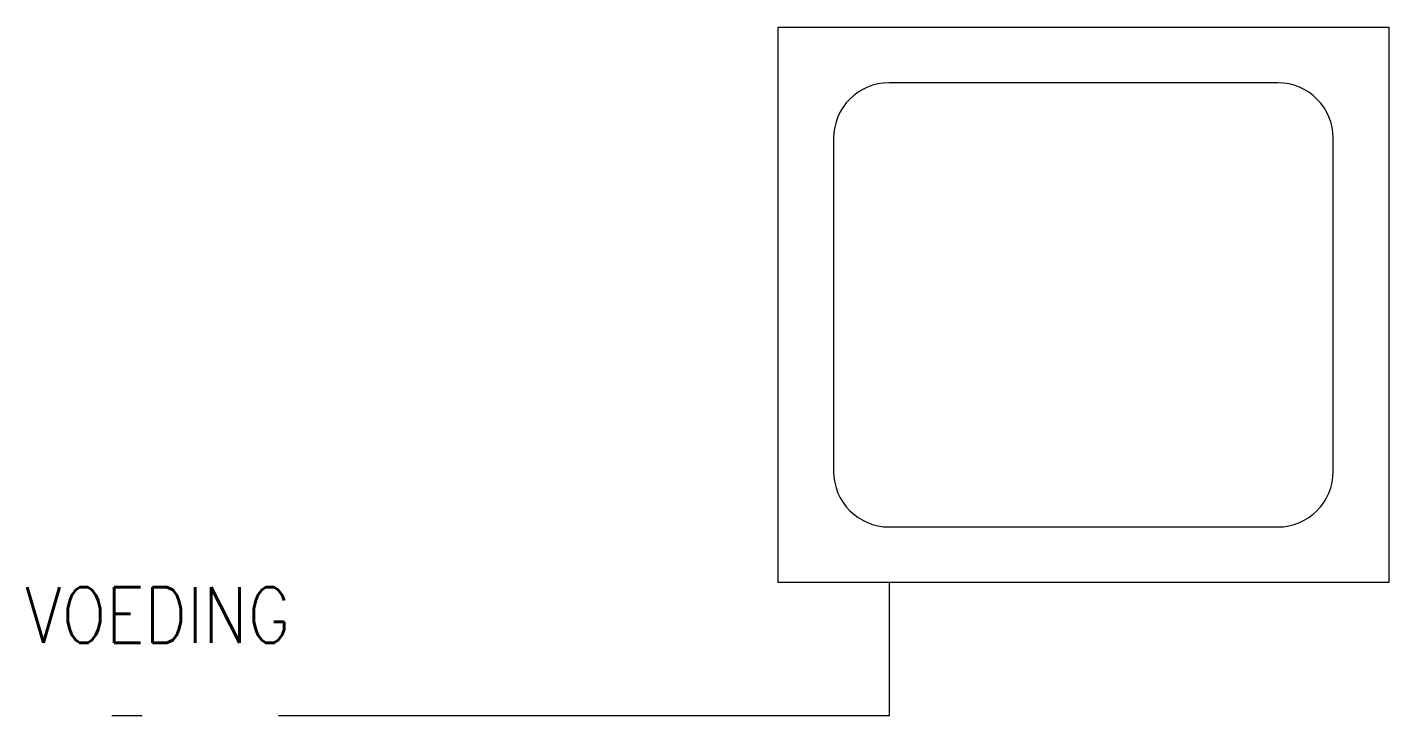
# Model space of a CAD drawing. Extents: x 132.5 to 193.9, y 220 to 251.
import ezdxf

# ---------------------------------------------------------------- set-up
doc = ezdxf.new("R2010")
doc.units = 0
doc.header["$LTSCALE"] = 6
doc.layers.add('1', color=7, linetype='CONTINUOUS')
doc.styles.get("Standard").update_dxf_attribs({"font": 'simplex', "width": 0.85})

msp = doc.modelspace()

# ---------------------------------------------------------------- linework, layer by layer
at = {"layer": '1', "color": 0}
for p, q in [((166.363, 251.006), (193.863, 251.006)), ((166.363, 226.006), (166.363, 251.006)), ((193.863, 251.006), (193.863, 226.006)), ((188.863, 248.506), (171.363, 248.506)), ((168.863, 246.006), (168.863, 231.006)), ((191.363, 231.006), (191.363, 246.006)), ((171.363, 228.506), (188.863, 228.506)), ((193.863, 226.006), (166.363, 226.006)), ((171.363, 226.006), (171.363, 220.006)), ((137.725, 220.006), (136.363, 220.006)), ((171.363, 220.006), (143.863, 220.006))]:
    msp.add_line(p, q, dxfattribs=at)
for centre, start, end in [((171.363, 246.006), 90, 180), ((188.863, 246.006), 0, 90), ((171.363, 231.006), 180, 270), ((188.863, 231.006), 270, 0)]:
    msp.add_arc(centre, 2.5, start, end, dxfattribs=at)

# ---------------------------------------------------------------- texts
at = {"layer": '1', "color": 0, "width": 0.85}
msp.add_attdef('VOEDING', (132.458, 223.289), '', height=2.5, dxfattribs=at)

doc.saveas('drawing.dxf')
